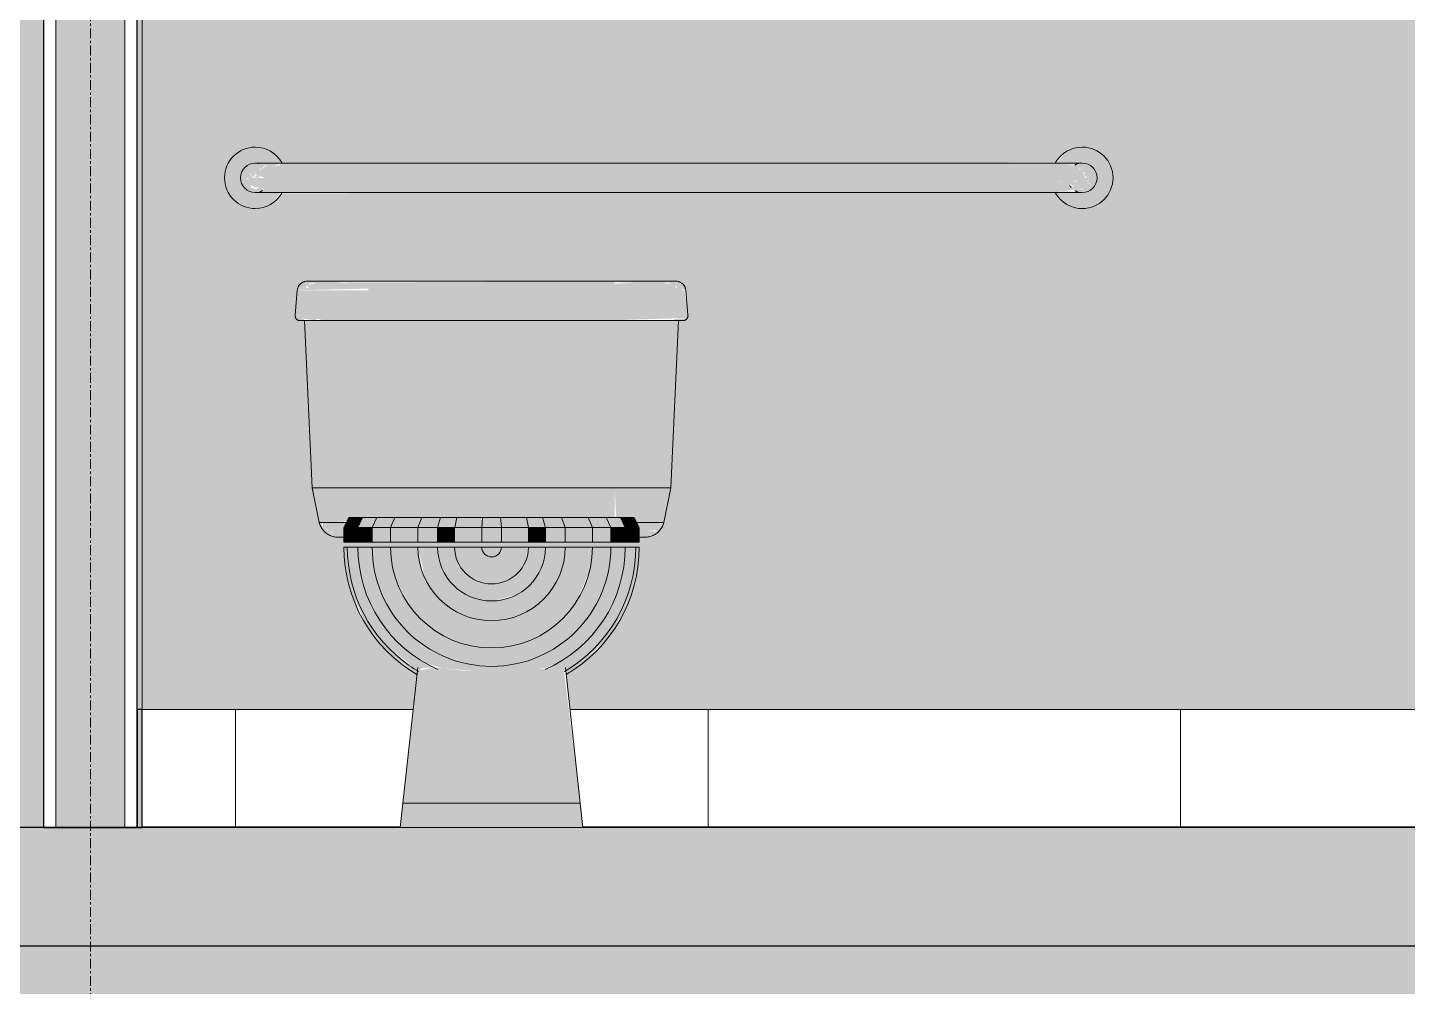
# Model space of a CAD drawing. Header units: inches. Extents: x -23445 to -32, y -314 to 853.
# Drawn here: x -16792.5 to -16722.4, y -8.1 to 40.6 of the extents above; entities that cross this region are included whole.
import ezdxf

# ---------------------------------------------------------------- set-up
doc = ezdxf.new("R2010")
doc.units = ezdxf.units.IN
doc.header["$MEASUREMENT"] = 0
doc.linetypes.add('Grid Line 1_2_', pattern=[0.875, 0.5, -0.125, 0.125, -0.125])
for name, color, linetype, lineweight in [('A-FLOR', 192, 'Continuous', 9), ('A-FLOR-LEVL', 51, 'Continuous', 9), ('A-FLOR-PATT', 8, 'Continuous', 25), ('A-WALL', 113, 'Continuous', 9), ('A-WALL-PATT', 111, 'Continuous', 25), ('C-TOPO', 7, 'Continuous', 9), ('I-WALL', 2, 'Continuous', 9), ('P-SANR-FIXT', 6, 'Continuous', 9), ('Q-SPCQ', 91, 'Continuous', 9), ('S-COLS', 52, 'Continuous', 9), ('S-GRID', 1, 'Continuous', 9)]:
    doc.layers.add(name, color=color, linetype=linetype, lineweight=lineweight)
pattern_1 = [(0, (-33544.221, 67.247), (61.44, 15.36), [2.534, -43.546, 2.534, -43.546, -245.76]), (0, (-33544.221, 67.247), (61.44, 15.36), [-92.16, 2.534, -89.626, 2.534, -43.546, -107.52]), (0, (-33544.221, 67.247), (61.44, 15.36), [-230.4, 2.534, -28.186, 2.534, -74.266]), (120, (-33521.181, 74.927), (-44.02215, 45.528601), [2.534, -43.546, 2.534, -43.546, -245.76]), (120, (-33521.181, 74.927), (-44.02215, 45.528601), [-92.16, 2.534, -89.626, 2.534, -43.546, -107.52]), (120, (-33521.181, 74.927), (-44.02215, 45.528601), [-230.4, 2.534, -28.186, 2.534, -74.266]), (240, (-33513.501, 105.647), (-17.41785, -60.888601), [2.534, -43.546, 2.534, -43.546, -245.76]), (240, (-33513.501, 105.647), (-17.41785, -60.888601), [-92.16, 2.534, -89.626, 2.534, -43.546, -107.52]), (240, (-33513.501, 105.647), (-17.41785, -60.888601), [-230.4, 2.534, -28.186, 2.534, -74.266])]

# ---------------------------------------------------------------- blocks, each defined once
blk = doc.blocks.new('Toilet-Domestic-3D - Toilet-Domestic-3D-V61-Building Section - East_West looking South _ Fitness Center')
at = {"layer": 'P-SANR-FIXT'}
for points in [[(-24233.203, 27.294), (-24229.765, 27.374), (-24229.765, 27.69), (-24232.265, 27.678), (-24232.832, 27.576), (-24232.832, 27.504), (-24232.832, 27.455), (-24232.78, 27.419), (-24233.069, 27.394)], [(-24229.765, 27.294), (-24217.265, 27.294), (-24217.265, 27.75), (-24229.765, 27.69), (-24229.765, 27.409)], [(-24214.341, 27.294), (-24213.827, 27.294), (-24213.961, 27.394), (-24214.231, 27.443), (-24213.869, 27.567), (-24215.4, 27.715), (-24217.265, 27.62), (-24217.265, 27.294), (-24214.537, 27.294)], [(-24232.78, 26.022), (-24229.765, 26.022), (-24229.765, 27.294), (-24233.38, 27.294), (-24233.491, 26.022), (-24233.076, 26.022)], [(-24229.765, 26.022), (-24217.265, 26.022), (-24217.265, 27.294), (-24229.765, 27.294)], [(-24214.537, 26.022), (-24213.539, 26.022), (-24213.721, 27.294), (-24217.265, 27.294), (-24217.265, 26.022), (-24215.075, 26.022)], [(-24229.765, 25.771), (-24229.765, 26.022), (-24233.309, 26.022), (-24233.355, 25.88), (-24232.481, 25.771), (-24232.355, 25.832), (-24231.98, 25.777), (-24230.617, 25.782)], [(-24217.265, 25.75), (-24217.265, 26.022), (-24229.765, 26.022), (-24229.765, 25.75), (-24223.31, 25.75)], [(-24232.629, 17.25), (-24229.765, 17.25), (-24229.765, 25.75), (-24233.015, 25.75), (-24232.656, 17.852)], [(-24217.265, 17.25), (-24217.265, 25.75), (-24229.765, 25.75), (-24229.765, 17.25), (-24223.31, 17.25)], [(-24217.265, 17.25), (-24214.402, 17.25), (-24214.015, 25.75), (-24217.265, 25.75), (-24217.265, 17.852)], [(-24232.078, 15.491), (-24230.861, 15.555), (-24230.744, 15.75), (-24229.765, 15.75), (-24229.765, 17.25), (-24232.629, 17.25), (-24232.269, 15.491), (-24232.084, 15.491)], [(-24219.775, 15.75), (-24217.265, 15.75), (-24217.265, 17.25), (-24229.765, 17.25), (-24229.765, 15.75), (-24219.968, 15.75)], [(-24215.217, 15.491), (-24214.762, 15.491), (-24214.402, 17.25), (-24217.265, 17.25), (-24217.185, 15.75), (-24216.261, 15.739), (-24216.138, 15.491), (-24215.224, 15.491)], [(-24231.057, 14.793), (-24231.015, 14.882), (-24230.977, 15.322), (-24230.893, 15.491), (-24232.078, 15.491), (-24232.075, 15.231), (-24231.885, 15.178), (-24231.824, 15.015), (-24231.612, 15.026), (-24231.54, 14.895)], [(-24230.841, 15.25), (-24230.838, 15.25), (-24230.594, 15.75), (-24230.764, 15.75), (-24231.013, 15.25)], [(-24230.301, 15.25), (-24230.064, 15.75), (-24230.594, 15.75), (-24230.838, 15.25), (-24230.303, 15.25)], [(-24229.573, 15.25), (-24229.344, 15.75), (-24230.064, 15.75), (-24230.301, 15.25), (-24229.575, 15.25)], [(-24228.64, 15.25), (-24228.425, 15.75), (-24229.344, 15.75), (-24229.573, 15.25), (-24228.642, 15.25)], [(-24227.255, 15.25), (-24227.253, 15.25), (-24227.062, 15.75), (-24228.425, 15.75), (-24228.64, 15.25), (-24227.697, 15.25)], [(-24227.253, 15.25), (-24226.253, 15.25), (-24226.101, 15.75), (-24227.062, 15.75)], [(-24225.388, 15.25), (-24225.283, 15.75), (-24226.101, 15.75), (-24226.253, 15.25), (-24225.389, 15.25)], [(-24224.015, 15.25), (-24224.015, 15.25), (-24224.015, 15.75), (-24225.283, 15.75), (-24225.388, 15.25)], [(-24224.015, 15.25), (-24223.016, 15.25), (-24223.059, 15.75), (-24223.971, 15.75)], [(-24223.016, 15.25), (-24221.643, 15.25), (-24221.748, 15.75), (-24223.059, 15.75)], [(-24221.641, 15.25), (-24220.777, 15.25), (-24220.929, 15.75), (-24221.748, 15.75), (-24221.643, 15.25)], [(-24220.775, 15.25), (-24219.777, 15.25), (-24219.968, 15.75), (-24220.929, 15.75), (-24220.777, 15.25)], [(-24219.777, 15.25), (-24218.39, 15.25), (-24218.606, 15.75), (-24219.968, 15.75)], [(-24217.458, 15.25), (-24217.687, 15.75), (-24218.606, 15.75), (-24218.388, 15.25)], [(-24217.455, 15.25), (-24216.73, 15.25), (-24216.966, 15.75), (-24217.687, 15.75), (-24217.458, 15.25)], [(-24216.727, 15.25), (-24216.192, 15.25), (-24216.437, 15.75), (-24216.966, 15.75), (-24216.73, 15.25)], [(-24216.018, 15.25), (-24216.266, 15.75), (-24216.437, 15.75), (-24216.19, 15.25)], [(-24216.015, 14.79), (-24215.643, 14.839), (-24215.448, 14.969), (-24215.495, 15.089), (-24215.134, 15.093), (-24215.009, 15.229), (-24214.952, 15.491), (-24216.138, 15.491), (-24216.015, 15.178), (-24216.015, 14.809)], [(-24231.015, 14.5), (-24230.841, 14.5), (-24230.841, 15.25), (-24231.015, 15.25)], [(-24230.841, 14.5), (-24230.303, 14.5), (-24230.303, 15.25), (-24230.841, 15.25)], [(-24230.303, 14.5), (-24229.575, 14.5), (-24229.575, 15.25), (-24230.303, 15.25)], [(-24229.575, 14.5), (-24228.642, 14.5), (-24228.642, 15.25), (-24229.575, 15.25)], [(-24227.697, 14.5), (-24227.255, 14.5), (-24227.255, 15.25), (-24228.642, 15.25), (-24228.642, 14.5)], [(-24227.255, 14.5), (-24226.255, 14.5), (-24226.255, 15.25), (-24227.255, 15.25)], [(-24226.255, 14.5), (-24225.389, 14.5), (-24225.389, 15.25), (-24226.255, 15.25)], [(-24225.389, 14.5), (-24224.015, 14.5), (-24224.015, 15.25), (-24225.389, 15.25)], [(-24223.015, 14.5), (-24223.015, 15.25), (-24224.015, 15.25), (-24224.015, 14.5), (-24223.31, 14.5)], [(-24221.641, 14.5), (-24221.641, 15.25), (-24223.015, 15.25), (-24223.015, 14.5)], [(-24220.775, 14.5), (-24220.775, 15.25), (-24221.641, 15.25), (-24221.641, 14.5)], [(-24220.775, 14.5), (-24219.775, 14.5), (-24219.775, 15.25), (-24220.775, 15.25)], [(-24219.775, 14.5), (-24218.388, 14.5), (-24218.388, 15.25), (-24219.775, 15.25)], [(-24218.388, 14.5), (-24217.455, 14.5), (-24217.455, 15.25), (-24218.388, 15.25)], [(-24217.455, 14.5), (-24216.727, 14.5), (-24216.727, 15.25), (-24217.455, 15.25)], [(-24216.727, 14.5), (-24216.19, 14.5), (-24216.19, 15.25), (-24216.727, 15.25)], [(-24216.19, 14.5), (-24216.015, 14.5), (-24216.015, 15.25), (-24216.19, 15.25)], [(-24222.992, 7.942), (-24221.631, 8.04), (-24221.025, 8.084), (-24220.695, 8.134), (-24220.121, 8.372), (-24218.716, 9.45), (-24217.637, 10.856), (-24216.959, 12.493), (-24216.727, 14.25), (-24217.455, 14.25), (-24217.701, 12.543), (-24218.417, 10.974), (-24219.547, 9.67), (-24220.998, 8.738), (-24222.653, 8.252), (-24224.378, 8.252), (-24226.033, 8.738), (-24227.484, 9.67), (-24228.613, 10.974), (-24229.33, 12.543), (-24229.575, 14.25), (-24230.303, 14.25), (-24230.072, 12.493), (-24229.394, 10.856), (-24228.315, 9.45), (-24226.811, 8.331), (-24226.006, 8.084), (-24224.039, 7.942), (-24223.31, 7.942)], [(-24224.378, 8.252), (-24222.653, 8.252), (-24220.998, 8.738), (-24219.547, 9.67), (-24218.417, 10.974), (-24217.701, 12.543), (-24217.455, 14.25), (-24218.388, 14.25), (-24218.596, 12.806), (-24219.202, 11.478), (-24220.158, 10.375), (-24221.385, 9.586), (-24222.786, 9.175), (-24224.245, 9.175), (-24225.645, 9.586), (-24226.873, 10.375), (-24227.828, 11.478), (-24228.458, 12.968), (-24228.642, 14.25), (-24229.575, 14.25), (-24229.33, 12.543), (-24228.613, 10.974), (-24227.484, 9.67), (-24226.033, 8.738)], [(-24223.31, 9.175), (-24222.786, 9.175), (-24221.385, 9.586), (-24220.158, 10.375), (-24219.202, 11.478), (-24218.572, 12.968), (-24218.388, 14.25), (-24219.775, 14.25), (-24220.003, 12.968), (-24220.65, 11.846), (-24221.645, 11.011), (-24222.866, 10.567), (-24224.165, 10.567), (-24225.385, 11.011), (-24226.38, 11.846), (-24227.029, 12.971), (-24227.255, 14.25), (-24228.642, 14.25), (-24228.435, 12.806), (-24227.697, 11.326), (-24226.873, 10.375), (-24225.645, 9.586), (-24224.245, 9.175)], [(-24224.165, 10.567), (-24222.866, 10.567), (-24221.645, 11.011), (-24220.65, 11.846), (-24220.001, 12.971), (-24219.775, 14.25), (-24220.775, 14.25), (-24220.984, 13.202), (-24221.578, 12.313), (-24222.467, 11.719), (-24223.515, 11.51), (-24224.564, 11.719), (-24225.453, 12.313), (-24226.046, 13.202), (-24226.255, 14.25), (-24227.255, 14.25), (-24226.906, 12.757), (-24226.38, 11.846), (-24225.385, 11.011)], [(-24223.515, 11.51), (-24222.347, 11.799), (-24221.578, 12.313), (-24220.984, 13.202), (-24220.775, 14.25), (-24221.641, 14.25), (-24221.827, 13.437), (-24222.467, 12.727), (-24223.098, 12.423), (-24223.932, 12.423), (-24224.683, 12.785), (-24225.203, 13.437), (-24225.389, 14.25), (-24226.255, 14.25), (-24226.046, 13.202), (-24225.453, 12.313), (-24224.564, 11.719), (-24223.604, 11.528)], [(-24223.932, 12.423), (-24223.098, 12.423), (-24222.347, 12.785), (-24221.827, 13.437), (-24221.675, 14.25), (-24223.015, 14.25), (-24223.25, 13.86), (-24223.604, 13.787), (-24223.905, 13.985), (-24224.015, 14.25), (-24225.389, 14.25), (-24225.203, 13.437), (-24224.683, 12.785), (-24224.308, 12.604)], [(-24223.515, 13.75), (-24223.162, 13.896), (-24223.015, 14.25), (-24224.015, 14.25), (-24223.869, 13.896)], [(-24223.515, 1.25), (-24219.015, 1.25), (-24219.834, 7.969), (-24219.991, 8.105), (-24224.839, 7.964), (-24226.403, 8.125), (-24227.283, 7.966), (-24228.015, 1.25), (-24224.906, 1.25)], [(-24227.925, 0), (-24218.879, 0), (-24219.015, 1.25), (-24228.015, 1.25), (-24228.152, 0)]]:
    blk.add_hatch(color=50, dxfattribs=at).paths.add_polyline_path(points, flags=0)
h = blk.add_hatch(color=50, dxfattribs=at)
h.paths.add_polyline_path([(-24231.809, 25.75), (-24232.101, 25.795), (-24232.515, 25.771), (-24232.515, 25.75), (-24231.89, 25.75)], flags=0)
h.paths.add_polyline_path([(-24229.765, 25.75), (-24229.765, 25.771), (-24230.262, 25.769)], flags=0)
h.paths.add_polyline_path([(-24232.515, 27.662), (-24230.501, 27.702), (-24232.515, 27.678)], flags=0)
h.paths.add_polyline_path([(-24230.758, 27.706), (-24230.627, 27.738), (-24230.627, 27.707)], flags=0)
h = blk.add_hatch(color=50, dxfattribs=at)
h.paths.add_polyline_path([(-24216.413, 25.782), (-24216.107, 25.757), (-24216.383, 25.783)], flags=0)
h.paths.add_polyline_path([(-24214.82, 27.616), (-24214.537, 27.75), (-24214.982, 27.673), (-24214.833, 27.62)], flags=0)
h = blk.add_hatch(color=50, dxfattribs=at)
h.paths.add_polyline_path([(-24216.191, 25.75), (-24216.706, 25.771), (-24216.413, 25.75)], flags=0)
h.paths.add_polyline_path([(-24217.265, 25.771), (-24213.676, 25.88), (-24213.721, 26.022), (-24217.265, 26.022), (-24217.265, 25.831)], flags=0)
h = blk.add_hatch(color=50, dxfattribs=at)
h.paths.add_polyline_path([(-24219.733, 7.827), (-24219.093, 8.221), (-24217.781, 9.45), (-24216.844, 10.846), (-24216.233, 12.455), (-24216.015, 14.25), (-24216.19, 14.25), (-24216.402, 12.497), (-24217.029, 10.846), (-24218.032, 9.392), (-24219.615, 8.084), (-24219.748, 7.966), (-24219.739, 7.881)], flags=0)
h.paths.add_polyline_path([(-24227.298, 7.827), (-24227.204, 7.973), (-24227.847, 8.372), (-24229.039, 9.45), (-24230.072, 11.03), (-24230.628, 12.497), (-24230.841, 14.25), (-24231.015, 14.25), (-24230.797, 12.455), (-24230.002, 10.541), (-24228.999, 9.161), (-24227.548, 7.958)], flags=0)
h = blk.add_hatch(color=50, dxfattribs=at)
h.paths.add_polyline_path([(-24219.834, 7.969), (-24219.354, 8.221), (-24218.032, 9.392), (-24217.029, 10.846), (-24216.402, 12.497), (-24216.19, 14.25), (-24216.727, 14.25), (-24216.959, 12.493), (-24217.834, 10.599), (-24218.716, 9.45), (-24220.121, 8.372), (-24220.627, 8.125), (-24219.875, 8.004)], flags=0)
h.paths.add_polyline_path([(-24227.196, 7.969), (-24227.039, 8.105), (-24226.335, 8.134), (-24226.909, 8.372), (-24228.484, 9.67), (-24229.394, 10.856), (-24230.072, 12.493), (-24230.303, 14.25), (-24230.841, 14.25), (-24230.628, 12.497), (-24230.002, 10.846), (-24228.999, 9.392), (-24227.416, 8.084), (-24227.204, 7.973)], flags=0)
at = {"layer": 'P-SANR-FIXT', "color": 7}
for p, q in [((-24232.515, 27.75), (-24229.765, 27.75)), ((-24232.515, 27.75), (-24229.765, 27.75)), ((-24217.265, 27.75), (-24229.765, 27.75)), ((-24217.265, 27.75), (-24214.516, 27.75)), ((-24217.265, 27.75), (-24214.516, 27.75)), ((-24233.38, 27.294), (-24233.491, 26.022)), ((-24213.539, 26.022), (-24213.65, 27.294)), ((-24233.015, 25.75), (-24232.629, 17.25)), ((-24233.015, 25.75), (-24231.826, 25.75)), ((-24229.765, 25.75), (-24217.265, 25.75)), ((-24215.205, 25.75), (-24214.015, 25.75)), ((-24214.402, 17.25), (-24214.015, 25.75)), ((-24232.629, 17.25), (-24232.269, 15.491)), ((-24232.629, 17.25), (-24229.765, 17.25)), ((-24229.765, 17.25), (-24217.265, 17.25)), ((-24217.265, 17.25), (-24214.402, 17.25)), ((-24214.762, 15.491), (-24214.402, 17.25)), ((-24232.269, 15.491), (-24232.089, 15.491)), ((-24232.078, 15.491), (-24230.909, 15.491)), ((-24230.764, 15.75), (-24231.015, 15.245)), ((-24230.594, 15.75), (-24230.841, 15.245)), ((-24230.764, 15.75), (-24230.594, 15.75)), ((-24230.594, 15.75), (-24230.064, 15.75)), ((-24230.064, 15.75), (-24230.303, 15.245)), ((-24230.064, 15.75), (-24229.344, 15.75)), ((-24229.344, 15.75), (-24229.575, 15.245)), ((-24229.344, 15.75), (-24228.425, 15.75)), ((-24228.425, 15.75), (-24228.642, 15.245)), ((-24228.425, 15.75), (-24227.062, 15.75)), ((-24227.062, 15.75), (-24227.253, 15.25)), ((-24227.062, 15.75), (-24226.101, 15.75)), ((-24226.101, 15.75), (-24226.253, 15.25)), ((-24226.101, 15.75), (-24225.283, 15.75)), ((-24225.283, 15.75), (-24225.388, 15.25)), ((-24225.283, 15.75), (-24223.971, 15.75)), ((-24223.971, 15.75), (-24224.015, 15.25)), ((-24223.971, 15.75), (-24223.059, 15.75)), ((-24223.059, 15.75), (-24221.748, 15.75)), ((-24223.059, 15.75), (-24223.016, 15.25)), ((-24221.748, 15.75), (-24220.929, 15.75)), ((-24221.748, 15.75), (-24221.643, 15.25)), ((-24220.929, 15.75), (-24219.968, 15.75)), ((-24220.929, 15.75), (-24220.777, 15.25)), ((-24219.968, 15.75), (-24218.606, 15.75)), ((-24219.968, 15.75), (-24219.777, 15.25)), ((-24218.606, 15.75), (-24217.687, 15.75)), ((-24218.606, 15.75), (-24218.388, 15.245)), ((-24217.687, 15.75), (-24216.966, 15.75)), ((-24217.687, 15.75), (-24217.455, 15.245)), ((-24216.966, 15.75), (-24216.437, 15.75)), ((-24216.966, 15.75), (-24216.727, 15.245)), ((-24216.437, 15.75), (-24216.266, 15.75)), ((-24216.437, 15.75), (-24216.19, 15.245)), ((-24216.266, 15.75), (-24216.015, 15.245)), ((-24216.121, 15.491), (-24214.762, 15.491)), ((-24231.015, 15.25), (-24230.841, 15.25)), ((-24231.015, 15.25), (-24231.015, 14.5)), ((-24230.841, 15.245), (-24231.015, 15.245)), ((-24230.303, 15.245), (-24230.841, 15.245)), ((-24230.841, 15.245), (-24230.841, 14.5)), ((-24230.838, 15.25), (-24230.303, 15.25)), ((-24229.575, 15.245), (-24230.303, 15.245)), ((-24230.303, 15.245), (-24230.303, 14.5)), ((-24230.301, 15.25), (-24229.575, 15.25)), ((-24228.642, 15.245), (-24229.575, 15.245)), ((-24229.575, 15.245), (-24229.575, 14.5)), ((-24229.573, 15.25), (-24228.642, 15.25)), ((-24227.255, 15.245), (-24228.642, 15.245)), ((-24228.642, 15.245), (-24228.642, 14.5)), ((-24228.64, 15.25), (-24227.255, 15.25)), ((-24226.255, 15.245), (-24227.255, 15.245)), ((-24227.255, 15.245), (-24227.255, 14.5)), ((-24227.253, 15.25), (-24226.255, 15.25)), ((-24225.389, 15.245), (-24226.255, 15.245)), ((-24226.255, 15.245), (-24226.255, 14.5)), ((-24226.253, 15.25), (-24225.389, 15.25)), ((-24224.015, 15.245), (-24225.389, 15.245)), ((-24225.389, 15.245), (-24225.389, 14.5)), ((-24225.388, 15.25), (-24224.015, 15.25)), ((-24224.015, 15.25), (-24223.016, 15.25)), ((-24223.015, 15.245), (-24224.015, 15.245)), ((-24224.015, 15.245), (-24224.015, 14.5)), ((-24223.015, 15.25), (-24221.643, 15.25)), ((-24221.641, 15.245), (-24223.015, 15.245)), ((-24223.015, 15.245), (-24223.015, 14.5)), ((-24221.641, 15.25), (-24220.777, 15.25)), ((-24220.775, 15.245), (-24221.641, 15.245)), ((-24221.641, 15.245), (-24221.641, 14.5)), ((-24220.775, 15.25), (-24219.777, 15.25)), ((-24219.775, 15.245), (-24220.775, 15.245)), ((-24220.775, 15.245), (-24220.775, 14.5)), ((-24219.775, 15.25), (-24218.39, 15.25)), ((-24218.388, 15.245), (-24219.775, 15.245)), ((-24219.775, 15.245), (-24219.775, 14.5)), ((-24218.388, 15.25), (-24217.458, 15.25)), ((-24217.455, 15.245), (-24218.388, 15.245)), ((-24218.388, 15.245), (-24218.388, 14.5)), ((-24217.455, 15.25), (-24216.73, 15.25)), ((-24216.727, 15.245), (-24217.455, 15.245)), ((-24217.455, 15.245), (-24217.455, 14.5)), ((-24216.727, 15.25), (-24216.192, 15.25)), ((-24216.19, 15.245), (-24216.727, 15.245)), ((-24216.727, 15.245), (-24216.727, 14.5)), ((-24216.19, 15.25), (-24216.015, 15.25)), ((-24216.015, 15.245), (-24216.19, 15.245)), ((-24216.19, 15.245), (-24216.19, 14.5)), ((-24216.015, 15.25), (-24216.015, 14.5)), ((-24230.841, 14.5), (-24231.015, 14.5)), ((-24231.015, 14.25), (-24230.841, 14.25)), ((-24230.303, 14.5), (-24230.841, 14.5)), ((-24230.841, 14.25), (-24230.303, 14.25)), ((-24229.575, 14.5), (-24230.303, 14.5)), ((-24230.303, 14.25), (-24229.575, 14.25)), ((-24228.642, 14.5), (-24229.575, 14.5)), ((-24229.575, 14.25), (-24228.642, 14.25)), ((-24227.255, 14.5), (-24228.642, 14.5)), ((-24228.642, 14.25), (-24227.255, 14.25)), ((-24226.255, 14.5), (-24227.255, 14.5)), ((-24227.255, 14.25), (-24226.255, 14.25)), ((-24225.389, 14.5), (-24226.255, 14.5)), ((-24226.255, 14.25), (-24225.389, 14.25)), ((-24224.015, 14.5), (-24225.389, 14.5)), ((-24225.389, 14.25), (-24224.015, 14.25)), ((-24223.015, 14.5), (-24224.015, 14.5)), ((-24224.015, 14.25), (-24223.515, 14.25)), ((-24223.515, 14.25), (-24223.015, 14.25)), ((-24221.641, 14.5), (-24223.015, 14.5)), ((-24223.015, 14.25), (-24221.641, 14.25)), ((-24220.775, 14.5), (-24221.641, 14.5)), ((-24221.641, 14.25), (-24220.775, 14.25)), ((-24219.775, 14.5), (-24220.775, 14.5)), ((-24220.775, 14.25), (-24219.775, 14.25)), ((-24218.388, 14.5), (-24219.775, 14.5)), ((-24219.775, 14.25), (-24218.388, 14.25)), ((-24217.455, 14.5), (-24218.388, 14.5)), ((-24218.388, 14.25), (-24217.455, 14.25)), ((-24216.727, 14.5), (-24217.455, 14.5)), ((-24217.455, 14.25), (-24216.727, 14.25)), ((-24216.19, 14.5), (-24216.727, 14.5)), ((-24216.727, 14.25), (-24216.19, 14.25)), ((-24216.015, 14.5), (-24216.19, 14.5)), ((-24216.19, 14.25), (-24216.015, 14.25)), ((-24227.265, 8.125), (-24228.015, 1.25)), ((-24219.015, 1.25), (-24219.765, 8.125)), ((-24228.015, 1.25), (-24228.152, 0)), ((-24227.795, 1.25), (-24228.015, 1.25)), ((-24228.015, 1.25), (-24227.795, 1.25)), ((-24227.156, 1.25), (-24227.795, 1.25)), ((-24227.795, 1.25), (-24223.515, 1.25)), ((-24226.16, 1.25), (-24227.156, 1.25)), ((-24224.906, 1.25), (-24226.16, 1.25)), ((-24223.515, 1.25), (-24224.906, 1.25)), ((-24222.125, 1.25), (-24223.515, 1.25)), ((-24223.515, 1.25), (-24222.125, 1.25)), ((-24220.87, 1.25), (-24222.125, 1.25)), ((-24222.125, 1.25), (-24220.87, 1.25)), ((-24219.875, 1.25), (-24220.87, 1.25)), ((-24220.87, 1.25), (-24219.875, 1.25)), ((-24219.235, 1.25), (-24219.875, 1.25)), ((-24219.875, 1.25), (-24219.235, 1.25)), ((-24219.015, 1.25), (-24219.235, 1.25)), ((-24219.235, 1.25), (-24219.015, 1.25)), ((-24218.879, 0), (-24219.015, 1.25)), ((-24228.152, 0), (-24218.879, 0))]:
    blk.add_line(p, q, dxfattribs=at)
at = {"layer": 'P-SANR-FIXT', "color": 7, "flags": 128}
for points in [[(-24229.765, 27.75), (-24229.89, 27.75), (-24230.014, 27.75), (-24230.138, 27.75), (-24230.262, 27.75), (-24230.384, 27.75), (-24230.506, 27.75), (-24230.627, 27.75), (-24230.746, 27.75), (-24230.863, 27.75), (-24230.979, 27.75), (-24231.093, 27.75), (-24231.205, 27.75), (-24231.314, 27.75), (-24231.421, 27.75), (-24231.525, 27.75), (-24231.627, 27.75), (-24231.725, 27.75), (-24231.82, 27.75), (-24231.912, 27.75), (-24232.001, 27.75), (-24232.086, 27.75), (-24232.168, 27.75), (-24232.245, 27.75), (-24232.319, 27.75), (-24232.388, 27.75), (-24232.453, 27.75), (-24232.514, 27.75), (-24232.571, 27.75), (-24232.623, 27.75), (-24232.67, 27.75), (-24232.713, 27.75), (-24232.751, 27.75), (-24232.785, 27.75), (-24232.813, 27.75), (-24232.837, 27.75), (-24232.855, 27.75), (-24232.869, 27.75), (-24232.878, 27.75), (-24232.882, 27.75), (-24232.882, 27.75)], [(-24214.148, 27.75), (-24214.151, 27.75), (-24214.158, 27.75), (-24214.171, 27.75), (-24214.188, 27.75), (-24214.21, 27.75), (-24214.238, 27.75), (-24214.27, 27.75), (-24214.307, 27.75), (-24214.348, 27.75), (-24214.394, 27.75), (-24214.445, 27.75), (-24214.501, 27.75), (-24214.56, 27.75), (-24214.624, 27.75), (-24214.693, 27.75), (-24214.765, 27.75), (-24214.842, 27.75), (-24214.922, 27.75), (-24215.006, 27.75), (-24215.094, 27.75), (-24215.185, 27.75), (-24215.279, 27.75), (-24215.377, 27.75), (-24215.478, 27.75), (-24215.581, 27.75), (-24215.687, 27.75), (-24215.796, 27.75), (-24215.907, 27.75), (-24216.021, 27.75), (-24216.136, 27.75), (-24216.253, 27.75), (-24216.372, 27.75), (-24216.492, 27.75), (-24216.613, 27.75), (-24216.735, 27.75), (-24216.859, 27.75), (-24216.983, 27.75), (-24217.107, 27.75), (-24217.232, 27.75), (-24217.265, 27.75)], [(-24233.242, 25.75), (-24233.24, 25.75), (-24233.231, 25.75), (-24233.217, 25.75), (-24233.198, 25.75), (-24233.173, 25.75), (-24233.143, 25.75), (-24233.107, 25.75), (-24233.066, 25.75), (-24233.02, 25.75), (-24232.968, 25.75), (-24232.911, 25.75), (-24232.849, 25.75), (-24232.783, 25.75), (-24232.711, 25.75), (-24232.635, 25.75), (-24232.554, 25.75), (-24232.469, 25.75), (-24232.379, 25.75), (-24232.286, 25.75), (-24232.188, 25.75), (-24232.086, 25.75), (-24231.981, 25.75), (-24231.872, 25.75), (-24231.759, 25.75), (-24231.644, 25.75), (-24231.525, 25.75), (-24231.404, 25.75), (-24231.28, 25.75), (-24231.154, 25.75), (-24231.025, 25.75), (-24230.895, 25.75), (-24230.762, 25.75), (-24230.628, 25.75), (-24230.493, 25.75), (-24230.356, 25.75), (-24230.219, 25.75), (-24230.081, 25.75), (-24229.942, 25.75), (-24229.803, 25.75), (-24229.765, 25.75)], [(-24217.265, 25.75), (-24217.126, 25.75), (-24216.987, 25.75), (-24216.849, 25.75), (-24216.711, 25.75), (-24216.574, 25.75), (-24216.439, 25.75), (-24216.304, 25.75), (-24216.171, 25.75), (-24216.04, 25.75), (-24215.911, 25.75), (-24215.784, 25.75), (-24215.66, 25.75), (-24215.537, 25.75), (-24215.418, 25.75), (-24215.302, 25.75), (-24215.189, 25.75), (-24215.079, 25.75), (-24214.972, 25.75), (-24214.87, 25.75), (-24214.771, 25.75), (-24214.676, 25.75), (-24214.585, 25.75), (-24214.499, 25.75), (-24214.417, 25.75), (-24214.339, 25.75), (-24214.266, 25.75), (-24214.199, 25.75), (-24214.135, 25.75), (-24214.077, 25.75), (-24214.024, 25.75), (-24213.977, 25.75), (-24213.934, 25.75), (-24213.897, 25.75), (-24213.865, 25.75), (-24213.839, 25.75), (-24213.818, 25.75), (-24213.802, 25.75), (-24213.793, 25.75), (-24213.788, 25.75), (-24213.788, 25.75)], [(-24231.303, 14.75), (-24231.302, 14.75), (-24231.298, 14.75), (-24231.292, 14.75), (-24231.283, 14.75), (-24231.272, 14.75), (-24231.259, 14.75), (-24231.243, 14.75), (-24231.225, 14.75), (-24231.204, 14.75), (-24231.182, 14.75), (-24231.156, 14.75), (-24231.129, 14.75), (-24231.1, 14.75), (-24231.068, 14.75), (-24231.034, 14.75)], [(-24216.006, 14.75), (-24215.971, 14.75), (-24215.939, 14.75), (-24215.909, 14.75), (-24215.881, 14.75), (-24215.855, 14.75), (-24215.832, 14.75), (-24215.811, 14.75), (-24215.792, 14.75), (-24215.776, 14.75), (-24215.762, 14.75), (-24215.75, 14.75), (-24215.741, 14.75), (-24215.734, 14.75), (-24215.73, 14.75), (-24215.728, 14.75)]]:
    blk.add_lwpolyline(points, dxfattribs=at)
at = {"layer": 'P-SANR-FIXT', "color": 7}
for radius, start, end in [(7.5, 180, 239.5977), (7.326, 180, 235.17123), (6.788, 180, 246.36273), (6.06, 180, 0), (5.127, 180, 0), (3.74, 180, 0), (2.74, 180, 0), (1.874, 180, 0), (0.5, 180, 0), (6.788, 293.63727, 0), (7.326, 300.3592, 0), (7.5, 300.4023, 0), (7.326, 235.38462, 239.6408)]:
    blk.add_arc((-24223.515, 14.25), radius, start, end, dxfattribs=at)
for points, knots in [([(-24232.882, 27.75), (-24232.926, 27.75), (-24232.989, 27.742), (-24233.066, 27.717), (-24233.12, 27.691), (-24233.171, 27.659), (-24233.22, 27.62), (-24233.264, 27.575), (-24233.295, 27.534), (-24233.316, 27.499), (-24233.334, 27.462), (-24233.361, 27.396), (-24233.375, 27.335), (-24233.38, 27.294)], [-1, -1, -1, -1, -0.833333, -0.75, -0.666667, -0.583333, -0.5, -0.416667, -0.333333, -0.291667, -0.25, -0.166667, 0, 0, 0, 0]), ([(-24213.65, 27.294), (-24213.654, 27.335), (-24213.667, 27.396), (-24213.695, 27.462), (-24213.714, 27.499), (-24213.736, 27.534), (-24213.767, 27.575), (-24213.81, 27.62), (-24213.858, 27.659), (-24213.91, 27.691), (-24213.967, 27.717), (-24214.045, 27.742), (-24214.107, 27.75), (-24214.148, 27.75)], [0, 0, 0, 0, 0.166667, 0.25, 0.291667, 0.333333, 0.416667, 0.5, 0.583333, 0.666667, 0.75, 0.833333, 1, 1, 1, 1]), ([(-24233.491, 26.022), (-24233.493, 26.005), (-24233.492, 25.97), (-24233.483, 25.928), (-24233.47, 25.895), (-24233.458, 25.872), (-24233.446, 25.854), (-24233.435, 25.841), (-24233.427, 25.831), (-24233.418, 25.822), (-24233.405, 25.81), (-24233.388, 25.796), (-24233.366, 25.782), (-24233.343, 25.771), (-24233.32, 25.762), (-24233.287, 25.753), (-24233.261, 25.75), (-24233.242, 25.75)], [-1, -1, -1, -1, -0.875, -0.75, -0.6875, -0.625, -0.5625, -0.53125, -0.5, -0.46875, -0.4375, -0.375, -0.3125, -0.25, -0.1875, -0.125, 0, 0, 0, 0]), ([(-24213.788, 25.75), (-24213.771, 25.75), (-24213.745, 25.753), (-24213.711, 25.762), (-24213.687, 25.771), (-24213.664, 25.782), (-24213.642, 25.796), (-24213.625, 25.81), (-24213.613, 25.822), (-24213.604, 25.831), (-24213.595, 25.841), (-24213.584, 25.854), (-24213.573, 25.872), (-24213.56, 25.895), (-24213.548, 25.928), (-24213.538, 25.97), (-24213.537, 26.005), (-24213.539, 26.022)], [0, 0, 0, 0, 0.125, 0.1875, 0.25, 0.3125, 0.375, 0.4375, 0.46875, 0.5, 0.53125, 0.5625, 0.625, 0.6875, 0.75, 0.875, 1, 1, 1, 1]), ([(-24232.269, 15.491), (-24232.247, 15.421), (-24232.207, 15.319), (-24232.134, 15.193), (-24232.071, 15.106), (-24231.997, 15.026), (-24231.912, 14.955), (-24231.821, 14.893), (-24231.726, 14.842), (-24231.628, 14.801), (-24231.49, 14.762), (-24231.38, 14.75), (-24231.303, 14.75)], [-1, -1, -1, -1, -0.833333, -0.75, -0.666667, -0.583333, -0.5, -0.416667, -0.333333, -0.25, -0.166667, 0, 0, 0, 0]), ([(-24215.728, 14.75), (-24215.655, 14.75), (-24215.546, 14.762), (-24215.405, 14.801), (-24215.304, 14.842), (-24215.208, 14.893), (-24215.118, 14.955), (-24215.035, 15.026), (-24214.96, 15.106), (-24214.894, 15.193), (-24214.82, 15.319), (-24214.78, 15.421), (-24214.762, 15.491)], [0, 0, 0, 0, 0.166667, 0.25, 0.333333, 0.416667, 0.5, 0.583333, 0.666667, 0.75, 0.833333, 1, 1, 1, 1])]:
    blk.add_open_spline(points, degree=3, knots=knots, dxfattribs=at)
blk = doc.blocks.new('817_Grab_Bars - 8170-001420-25752-Building Section - East_West looking South _ Fitness Center')
at = {"layer": 'Q-SPCQ'}
for points in [[(-24235.515, 31.438), (-24235.515, 32.25), (-24235.89, 32.35), (-24236.165, 32.625), (-24236.265, 33), (-24236.165, 33.375), (-24235.89, 33.65), (-24235.515, 33.75), (-24235.515, 34.563), (-24236.296, 34.353), (-24236.868, 33.781), (-24237.078, 33), (-24236.868, 32.219), (-24236.296, 31.647)], [(-24193.515, 31.438), (-24192.734, 31.647), (-24192.162, 32.219), (-24191.953, 33), (-24192.162, 33.781), (-24192.734, 34.353), (-24193.515, 34.563), (-24193.515, 33.75), (-24193.14, 33.65), (-24192.866, 33.375), (-24192.765, 33), (-24192.866, 32.625), (-24193.14, 32.35), (-24193.515, 32.25)], [(-24214.537, 33), (-24194.765, 33), (-24194.765, 33.75), (-24234.265, 33.724), (-24234.265, 33), (-24223.31, 33)], [(-24234.606, 32.329), (-24234.265, 32.35), (-24234.265, 33), (-24235.896, 33), (-24235.803, 32.827), (-24235.974, 32.739), (-24235.438, 32.48), (-24235.437, 32.521), (-24235.154, 32.48), (-24234.978, 32.356)], [(-24232.084, 32.25), (-24194.765, 32.276), (-24194.765, 33), (-24234.265, 33), (-24234.265, 32.25)]]:
    blk.add_hatch(color=9, dxfattribs=at).paths.add_polyline_path(points, flags=0)
h = blk.add_hatch(color=9, dxfattribs=at)
h.paths.add_polyline_path([(-24235.515, 31.438), (-24234.734, 31.647), (-24234.216, 32.25), (-24234.265, 32.329), (-24234.301, 32.348), (-24234.978, 32.356), (-24235.059, 32.413), (-24235.321, 32.276), (-24235.515, 32.25)], flags=0)
h.paths.add_polyline_path([(-24234.625, 33.56), (-24234.265, 33.724), (-24234.196, 33.75), (-24234.162, 33.781), (-24234.734, 34.353), (-24235.515, 34.563), (-24235.515, 33.75), (-24235.082, 33.605), (-24235.004, 33.629), (-24234.694, 33.619)], flags=0)
h = blk.add_hatch(color=9, dxfattribs=at)
h.paths.add_polyline_path([(-24193.515, 31.438), (-24193.515, 32.25), (-24194.429, 32.322), (-24194.868, 32.219), (-24194.296, 31.647)], flags=0)
h.paths.add_polyline_path([(-24194.765, 32.625), (-24194.539, 32.793), (-24194.765, 32.78)], flags=0)
h.paths.add_polyline_path([(-24194.406, 33.56), (-24194.288, 33.661), (-24193.862, 33.661), (-24193.515, 33.75), (-24193.515, 34.563), (-24194.296, 34.353), (-24194.814, 33.75), (-24194.765, 33.685), (-24194.714, 33.637), (-24194.546, 33.595)], flags=0)
h = blk.add_hatch(color=9, dxfattribs=at)
h.paths.add_polyline_path([(-24235.432, 33.14), (-24235.572, 33), (-24235.365, 33.018)], flags=0)
h.paths.add_polyline_path([(-24234.648, 33), (-24234.265, 33), (-24234.265, 33.65), (-24234.625, 33.56), (-24234.748, 33.661), (-24235.071, 33.56), (-24235.082, 33.509), (-24235.288, 33.39), (-24235.316, 33.498), (-24235.815, 33.398), (-24235.76, 33.253), (-24235.515, 33.263), (-24235.432, 33.14), (-24235.031, 33), (-24234.683, 33)], flags=0)
h.paths.add_polyline_path([(-24235.76, 33), (-24235.679, 33), (-24235.803, 33.251), (-24236.107, 33.233), (-24236.113, 33), (-24235.896, 33)], flags=0)
h.paths.add_polyline_path([(-24235.345, 33.587), (-24235.082, 33.705), (-24235.345, 33.661)], flags=0)
h = blk.add_hatch(color=9, dxfattribs=at)
h.paths.add_polyline_path([(-24194.314, 33), (-24193.351, 33), (-24193.504, 33.253), (-24193.265, 33.263), (-24193.176, 33.39), (-24193.691, 33.398), (-24193.624, 33.506), (-24193.764, 33.61), (-24194.288, 33.661), (-24194.406, 33.56), (-24194.765, 33.65), (-24194.765, 33), (-24194.383, 33)], flags=0)
h.paths.add_polyline_path([(-24193.026, 33), (-24192.924, 33.233), (-24193.071, 33.245)], flags=0)
h = blk.add_hatch(color=9, dxfattribs=at)
h.paths.add_polyline_path([(-24194.765, 32.276), (-24193.176, 32.504), (-24192.989, 32.632), (-24193.145, 32.68), (-24193.278, 32.825), (-24193.134, 33), (-24194.765, 33), (-24194.765, 32.806), (-24194.539, 32.793), (-24194.765, 32.625), (-24194.765, 32.35)], flags=0)
h.paths.add_polyline_path([(-24194.042, 32.48), (-24194.192, 32.549), (-24194.115, 32.681), (-24193.94, 32.602), (-24194.022, 32.504)], flags=0)
h.paths.add_polyline_path([(-24193.82, 32.739), (-24193.998, 32.836), (-24193.774, 32.876)], flags=0)
h.paths.add_polyline_path([(-24192.986, 32.816), (-24192.917, 33), (-24193.134, 33), (-24192.993, 32.825)], flags=0)
at = {"layer": 'Q-SPCQ', "color": 7}
for p, q in [((-24194.765, 33.75), (-24234.265, 33.75)), ((-24234.265, 32.25), (-24194.765, 32.25))]:
    blk.add_line(p, q, dxfattribs=at)
at = {"layer": 'Q-SPCQ', "color": 7, "flags": 128}
for points in [[(-24234.265, 33.75), (-24234.315, 33.75), (-24234.365, 33.75), (-24234.415, 33.75), (-24234.464, 33.75), (-24234.514, 33.75), (-24234.562, 33.75), (-24234.611, 33.75), (-24234.658, 33.75), (-24234.706, 33.75), (-24234.752, 33.75), (-24234.798, 33.75), (-24234.842, 33.75), (-24234.886, 33.75), (-24234.929, 33.75), (-24234.971, 33.75), (-24235.012, 33.75), (-24235.051, 33.75), (-24235.089, 33.75), (-24235.126, 33.75), (-24235.162, 33.75), (-24235.196, 33.75), (-24235.229, 33.75), (-24235.26, 33.75), (-24235.289, 33.75), (-24235.317, 33.75), (-24235.343, 33.75), (-24235.368, 33.75), (-24235.39, 33.75), (-24235.411, 33.75), (-24235.43, 33.75), (-24235.447, 33.75), (-24235.463, 33.75), (-24235.476, 33.75), (-24235.488, 33.75), (-24235.497, 33.75), (-24235.505, 33.75), (-24235.51, 33.75), (-24235.514, 33.75), (-24235.515, 33.75)], [(-24193.515, 33.75), (-24193.516, 33.75), (-24193.519, 33.75), (-24193.524, 33.75), (-24193.531, 33.75), (-24193.54, 33.75), (-24193.551, 33.75), (-24193.564, 33.75), (-24193.579, 33.75), (-24193.595, 33.75), (-24193.614, 33.75), (-24193.634, 33.75), (-24193.656, 33.75), (-24193.68, 33.75), (-24193.706, 33.75), (-24193.734, 33.75), (-24193.763, 33.75), (-24193.793, 33.75), (-24193.825, 33.75), (-24193.859, 33.75), (-24193.894, 33.75), (-24193.931, 33.75), (-24193.969, 33.75), (-24194.008, 33.75), (-24194.048, 33.75), (-24194.09, 33.75), (-24194.132, 33.75), (-24194.176, 33.75), (-24194.221, 33.75), (-24194.266, 33.75), (-24194.312, 33.75), (-24194.359, 33.75), (-24194.407, 33.75), (-24194.455, 33.75), (-24194.504, 33.75), (-24194.553, 33.75), (-24194.602, 33.75), (-24194.652, 33.75), (-24194.702, 33.75), (-24194.752, 33.75), (-24194.765, 33.75)], [(-24235.515, 32.25), (-24235.514, 32.25), (-24235.511, 32.25), (-24235.506, 32.25), (-24235.499, 32.25), (-24235.49, 32.25), (-24235.479, 32.25), (-24235.467, 32.25), (-24235.452, 32.25), (-24235.435, 32.25), (-24235.417, 32.25), (-24235.396, 32.25), (-24235.374, 32.25), (-24235.35, 32.25), (-24235.324, 32.25), (-24235.297, 32.25), (-24235.268, 32.25), (-24235.237, 32.25), (-24235.205, 32.25), (-24235.171, 32.25), (-24235.136, 32.25), (-24235.1, 32.25), (-24235.062, 32.25), (-24235.023, 32.25), (-24234.982, 32.25), (-24234.941, 32.25), (-24234.898, 32.25), (-24234.854, 32.25), (-24234.81, 32.25), (-24234.764, 32.25), (-24234.718, 32.25), (-24234.671, 32.25), (-24234.624, 32.25), (-24234.575, 32.25), (-24234.527, 32.25), (-24234.478, 32.25), (-24234.428, 32.25), (-24234.379, 32.25), (-24234.329, 32.25), (-24234.279, 32.25), (-24234.265, 32.25)], [(-24194.765, 32.25), (-24194.715, 32.25), (-24194.665, 32.25), (-24194.616, 32.25), (-24194.566, 32.25), (-24194.517, 32.25), (-24194.468, 32.25), (-24194.42, 32.25), (-24194.372, 32.25), (-24194.325, 32.25), (-24194.278, 32.25), (-24194.233, 32.25), (-24194.188, 32.25), (-24194.144, 32.25), (-24194.101, 32.25), (-24194.059, 32.25), (-24194.019, 32.25), (-24193.979, 32.25), (-24193.941, 32.25), (-24193.904, 32.25), (-24193.869, 32.25), (-24193.834, 32.25), (-24193.802, 32.25), (-24193.771, 32.25), (-24193.741, 32.25), (-24193.713, 32.25), (-24193.687, 32.25), (-24193.663, 32.25), (-24193.64, 32.25), (-24193.619, 32.25), (-24193.6, 32.25), (-24193.583, 32.25), (-24193.568, 32.25), (-24193.554, 32.25), (-24193.543, 32.25), (-24193.533, 32.25), (-24193.526, 32.25), (-24193.52, 32.25), (-24193.517, 32.25), (-24193.515, 32.25)]]:
    blk.add_lwpolyline(points, dxfattribs=at)
at = {"layer": 'Q-SPCQ', "color": 7}
for centre, radius, start, end in [((-24235.515, 33), 1.562, 90, 270), ((-24235.515, 33), 1.563, 30, 90), ((-24193.515, 33), 1.562, 90, 150), ((-24193.515, 33), 1.562, 270, 90), ((-24235.515, 33), 0.75, 90, 180), ((-24235.515, 33), 0.75, 75, 90), ((-24193.515, 33), 0.75, 90, 120), ((-24193.515, 33), 0.75, 0, 90), ((-24235.515, 33), 0.75, 180, 270), ((-24193.515, 33), 0.75, 270, 0), ((-24235.515, 33), 0.75, 270, 300), ((-24193.515, 33), 0.75, 211.22826, 221.68501), ((-24193.515, 33), 0.75, 240, 270), ((-24235.515, 33), 1.562, 270, 330), ((-24193.515, 33), 1.563, 210, 270)]:
    blk.add_arc(centre, radius, start, end, dxfattribs=at)
blk = doc.blocks.new('Locker Rooms and Restrooms_rvt-2-Building Section - East_West looking South _ Fitness Center')
at = {"layer": 'A-WALL-PATT', "lineweight": 9}
h = blk.add_hatch(dxfattribs=at)
h.set_pattern_fill('FP_30', color=27, style=0, pattern_type=2)
h.set_pattern_definition([(0, (-31589.938, 12), (-48, 24), [48, 0, 0, 0]), (90, (-31565.94, 0), (-48, 3e-15), [12, -12]), (90, (-31577.94, 12), (-48, 3e-15), [12, -12]), (90, (-31553.94, 12), (-48, 3e-15), [12, -12]), (0, (-31589.938, 24), (-48, 24), [48, 0, 0, 0]), (90, (-31541.94, 0), (-48, 3e-15), [12, -12])])
h.paths.add_polyline_path([(-24153.125, 0), (-24137.703, 0), (-24137.703, 6), (-24219.533, 6), (-24218.879, 0), (-24188.218, 0)], flags=0)
h.paths.add_polyline_path([(-24241.265, 0), (-24228.152, 0), (-24227.497, 6), (-24241.265, 6)], flags=0)
at = {"layer": 'I-WALL'}
h = blk.add_hatch(color=50, dxfattribs=at)
h.paths.add_polyline_path([(-24241.265, 6), (-24227.497, 6), (-24227.298, 7.827), (-24227.938, 8.221), (-24229.33, 9.567), (-24230.187, 10.846), (-24230.841, 12.814), (-24231.015, 14.25), (-24216.015, 14.25), (-24216.233, 12.455), (-24217.029, 10.541), (-24218.032, 9.161), (-24219.354, 8.026), (-24219.733, 7.827), (-24219.533, 6), (-24137.703, 6), (-24137.703, 32.019), (-24138.272, 32.092), (-24138.272, 32.519), (-24137.703, 32.519), (-24137.703, 33.062), (-24138.703, 33.086), (-24138.703, 34.437), (-24137.703, 34.437), (-24137.703, 152.37), (-24240.89, 152.37), (-24240.89, 151.348), (-24241.265, 151.348), (-24241.265, 139.458), (-24240.89, 139.458), (-24240.89, 137.696), (-24241.265, 137.696), (-24241.265, 17.852)], flags=0)
h.paths.add_polyline_path([(-24230.27, 14.5), (-24231.015, 14.5), (-24231.057, 14.793), (-24231.57, 14.949), (-24231.699, 15.022), (-24231.828, 15.026), (-24231.924, 15.189), (-24232.075, 15.231), (-24232.135, 15.491), (-24232.269, 15.491), (-24232.629, 17.25), (-24232.975, 25.75), (-24233.076, 25.821), (-24233.343, 25.918), (-24233.355, 26.022), (-24233.491, 26.022), (-24233.309, 27.294), (-24233.089, 27.379), (-24232.922, 27.406), (-24232.925, 27.488), (-24232.739, 27.513), (-24232.832, 27.576), (-24232.77, 27.646), (-24229.765, 27.75), (-24214.507, 27.673), (-24214.106, 27.488), (-24214.088, 27.405), (-24213.921, 27.364), (-24213.721, 27.294), (-24213.65, 27.294), (-24213.539, 26.022), (-24213.721, 26.022), (-24213.721, 25.87), (-24214.341, 25.815), (-24214.015, 25.75), (-24214.511, 16.718), (-24214.762, 15.491), (-24214.966, 15.429), (-24215.009, 15.229), (-24215.206, 15.015), (-24215.331, 15.091), (-24215.495, 15.034), (-24215.495, 14.938), (-24215.819, 14.814), (-24216.015, 14.772), (-24216.015, 14.5), (-24230.257, 14.5)], flags=0)
h.paths.add_polyline_path([(-24160.727, 15.707), (-24161.397, 15.711), (-24162.046, 15.876), (-24162.636, 16.193), (-24163.132, 16.642), (-24163.506, 17.198), (-24163.738, 17.852), (-24165.171, 27.186), (-24165.488, 27.274), (-24166.919, 27.2), (-24167.045, 27.014), (-24167.215, 25.884), (-24168.008, 25.91), (-24168.412, 26.105), (-24169.51, 27.274), (-24170.185, 28.396), (-24170.761, 29.963), (-24170.872, 29.989), (-24171.807, 29.989), (-24171.971, 30.179), (-24172.107, 30.604), (-24172.264, 30.765), (-24172.398, 33.305), (-24171.84, 33.766), (-24171.496, 33.766), (-24171.339, 33.871), (-24166.51, 34), (-24170.034, 34.006), (-24170.034, 70), (-24152.034, 70), (-24152.034, 34), (-24155.583, 33.935), (-24150.753, 33.871), (-24150.597, 33.766), (-24150.253, 33.766), (-24149.695, 33.305), (-24149.829, 30.765), (-24150.073, 30.43), (-24150.182, 30.109), (-24150.286, 29.989), (-24151.38, 29.932), (-24151.466, 29.786), (-24151.908, 28.396), (-24152.79, 27.014), (-24153.872, 25.985), (-24154.309, 25.884), (-24154.905, 25.91), (-24154.986, 26.105), (-24155.114, 27.152), (-24155.347, 27.258), (-24155.583, 27.274), (-24156.806, 27.217), (-24157.019, 27.076), (-24158.366, 17.796), (-24158.602, 17.17), (-24158.982, 16.618), (-24159.483, 16.175), (-24160.077, 15.865)], flags=0)
h.paths.add_polyline_path([(-24235.515, 31.438), (-24236.296, 31.647), (-24236.905, 32.355), (-24237.074, 33.014), (-24236.868, 33.781), (-24236.296, 34.353), (-24235.515, 34.563), (-24234.734, 34.353), (-24234.154, 33.75), (-24194.868, 33.781), (-24194.296, 34.353), (-24193.515, 34.563), (-24192.734, 34.353), (-24192.125, 33.645), (-24191.953, 33), (-24192.162, 32.219), (-24192.734, 31.647), (-24193.515, 31.438), (-24194.296, 31.647), (-24194.877, 32.25), (-24234.162, 32.219), (-24234.734, 31.647), (-24235.321, 31.49)], flags=0)
h.paths.add_polyline_path([(-24193.026, 33), (-24193.071, 33.245), (-24192.944, 33.186)], flags=0)
h.paths.add_polyline_path([(-24193.134, 33), (-24192.924, 32.983), (-24192.993, 32.825), (-24193.076, 32.928)], flags=0)
h.paths.add_polyline_path([(-24193.515, 32.25), (-24193.14, 32.35), (-24192.866, 32.625), (-24192.765, 33), (-24192.866, 33.375), (-24193.14, 33.65), (-24193.515, 33.75), (-24193.876, 33.626), (-24193.624, 33.506), (-24193.618, 33.4), (-24193.191, 33.369), (-24193.351, 33.259), (-24193.465, 33.188), (-24193.278, 33), (-24193.145, 32.987), (-24193.254, 32.798), (-24193.012, 32.617), (-24193.3, 32.504), (-24193.435, 32.47), (-24193.527, 32.405), (-24193.735, 32.47), (-24193.884, 32.348), (-24193.709, 32.276)], flags=0)
h.paths.add_polyline_path([(-24235.432, 33.14), (-24235.355, 33), (-24235.249, 33.033), (-24235.355, 33.095)], flags=0)
h.paths.add_polyline_path([(-24235.76, 33.253), (-24235.667, 33.007), (-24235.468, 33.194), (-24235.596, 33.26), (-24235.679, 33.256)], flags=0)
h.paths.add_polyline_path([(-24235.515, 32.25), (-24235.133, 32.356), (-24235.107, 32.447), (-24235.32, 32.504), (-24235.438, 32.47), (-24235.438, 32.405), (-24235.725, 32.504), (-24235.823, 32.816), (-24235.809, 32.838), (-24235.974, 33), (-24236.113, 33.009), (-24236.046, 33.238), (-24235.76, 33.253), (-24235.76, 33.4), (-24235.14, 33.476), (-24235.082, 33.605), (-24235.168, 33.65), (-24235.345, 33.653), (-24235.337, 33.726), (-24235.709, 33.724), (-24236.046, 33.53), (-24236.24, 33.194), (-24236.24, 32.806), (-24236.046, 32.47), (-24235.709, 32.276)], flags=0)
h.paths.add_polyline_path([(-24194.042, 32.48), (-24194, 32.629), (-24194.147, 32.602), (-24194.042, 32.48)], flags=0)
h.paths.add_polyline_path([(-24193.82, 32.739), (-24193.82, 32.868), (-24193.935, 32.802)], flags=0)
blk.add_hatch(color=135, dxfattribs=at).paths.add_polyline_path([(-24241.265, 0), (-24241.265, 6), (-24241.515, 6), (-24241.515, 0)], flags=0)
at = {"layer": 'I-WALL', "color": 7}
for p, q in [((-24241.265, 137.696), (-24241.265, 6)), ((-24227.497, 6), (-24241.265, 6)), ((-24137.703, 6), (-24219.533, 6))]:
    blk.add_line(p, q, dxfattribs=at)
at = {"layer": 'I-WALL', "color": 250, "lineweight": 25}
for p, q in [((-24241.515, 6), (-24241.515, 0)), ((-24241.265, 6), (-24241.515, 6)), ((-24241.265, 0), (-24241.265, 6)), ((-24241.515, 0), (-24241.265, 0))]:
    blk.add_line(p, q, dxfattribs=at)
at = {"lineweight": 9}
for name in ['817_Grab_Bars - 8170-001420-25752-Building Section - East_West looking South _ Fitness Center', 'Toilet-Domestic-3D - Toilet-Domestic-3D-V61-Building Section - East_West looking South _ Fitness Center']:
    blk.add_blockref(name, (0, 0), dxfattribs=at)
blk = doc.blocks.new('Struct_Xcel_Sports Complex_rvt-2-Building Section - East_West looking South _ Fitness Center')
at = {"layer": 'A-FLOR-PATT', "lineweight": 9}
h = blk.add_hatch(dxfattribs=at)
h.set_pattern_fill('FP_31', style=0, pattern_type=2)
h.set_pattern_definition([(50, (-33544.22, 67.247), (55.0854, -4.81984), [5.76, -63.36]), (355, (-33544.22, 67.247), (-10.6557, 57.76853), [4.608, -50.688]), (100.451, (-33539.63, 66.846), (44.42947, 52.94866), [4.895, -53.848]), (46.184, (-33544.22, 82.61), (81.96444, -12.71212), [8.64, -95.04]), (96.636, (-33537.39, 81.55), (71.7815, 74.8124), [7.343, -80.772]), (351.184, (-33544.22, 82.61), (71.78195, 74.81243), [6.912, -76.032]), (21, (-33536.54, 78.767), (45.84207, -30.92146), [5.76, -63.36]), (326, (-33536.54, 78.767), (18.68706, 55.69148), [4.608, -50.688]), (71.451, (-33532.72, 76.19), (64.5289, 24.7701), [4.895, -53.848]), (37.5, (-33544.221, 67.247), (0.933895, 25.566816), [2.534, -47.539, 2.534, -48.922, -50.88]), (37.5, (-33544.221, 67.247), (0.933895, 25.566816), [-101.53, 2.534, -48.346]), (7.5, (-33544.22, 67.247), (20.20404, 30.2913), [2.534, -26.803, 2.534, -46.387, -19.392]), (7.5, (-33544.22, 67.247), (20.20404, 30.2913), [-78.259, 2.534, -16.858]), (327.5, (-33561.348, 67.247), (40.997785, -1.732403), [2.534, -16.666, 2.534, -57.37, -79.488]), (327.5, (-33561.348, 67.247), (40.997785, -1.732403), [-79.104, 2.534, -76.954]), (317.5, (-33569.028, 67.247), (44.78888, 7.68784), [2.534, -22.426, 2.534, -37.248, -56.448]), (317.5, (-33569.028, 67.247), (44.78888, 7.68784), [-64.742, 2.534, -53.914])])
h.paths.add_polyline_path([(-25189.865, -6.32), (-25174.515, -6), (-22066.14, -6), (-22066.14, 0), (-25174.515, 0), (-25189.865, -0.32), (-25287.665, -0.32), (-25303.015, 0), (-26272.89, 0), (-26272.89, -6), (-25303.015, -6), (-25287.665, -6.32), (-25241, -6.32)], flags=0)
at = {"layer": 'A-FLOR', "color": 250, "lineweight": 25}
for p, q in [((-22066.14, 0), (-24218.879, 0)), ((-24228.152, 0), (-25174.515, 0)), ((-25174.515, -6), (-22066.14, -6))]:
    blk.add_line(p, q, dxfattribs=at)
blk = doc.blocks.new('W-Wide Flange-Column - B2_E-V18-Building Section - East_West looking South _ Fitness Center')
at = {"layer": 'S-COLS'}
h = blk.add_hatch(color=256, dxfattribs=at)
h.paths.add_polyline_path([(-24247.89, 0), (-24246.265, 0), (-24246.265, 130.209), (-24246.89, 130.209), (-24246.89, 139.458), (-24246.265, 139.48), (-24246.265, 143.837), (-24246.89, 143.837), (-24246.89, 144.988), (-24247.89, 144.988), (-24247.89, 6)], flags=0)
h.paths.add_polyline_path([(-24241.265, 6), (-24241.265, 130.209), (-24241.515, 130.209), (-24241.515, 6)], flags=0)
h.paths.add_polyline_path([(-24241.515, 139.458), (-24241.265, 139.48), (-24241.265, 143.837), (-24241.515, 143.837), (-24241.515, 139.48)], flags=0)

msp = doc.modelspace()

# ---------------------------------------------------------------- hatches: boundary and pattern name
at = {"layer": 'A-WALL-PATT', "lineweight": 9}
h = msp.add_hatch(dxfattribs=at)
h.set_pattern_fill('FP_11', color=256, style=0, pattern_type=2)
h.set_pattern_definition(pattern_1)
h.paths.add_polyline_path([(-16791.03, 0), (-16791.03, 152.922), (-16791.655, 152.922), (-16791.655, 0)], flags=0)
h = msp.add_hatch(dxfattribs=at)
h.set_pattern_fill('FP_11', color=256, style=0, pattern_type=2)
h.set_pattern_definition(pattern_1)
h.paths.add_polyline_path([(-16786.905, 0), (-16786.905, 152.922), (-16787.53, 152.922), (-16787.53, 0)], flags=0)
at = {"layer": 'C-TOPO'}
h = msp.add_hatch(dxfattribs=at)
h.set_pattern_fill('FP_12', color=256, style=0, pattern_type=2)
h.set_pattern_definition([(0, (-33544.22, 67.247), (48, 48), [48, -48]), (0, (-33544.22, 85.247), (48, 48), [48, -48]), (0, (-33544.22, 103.247), (48, 48), [48, -48]), (90, (-33538.22, 109.247), (-48, 48), [48, -48]), (90, (-33520.22, 109.247), (-48, 48), [48, -48]), (90, (-33502.22, 109.247), (-48, 48), [48, -48])])
h.paths.add_polyline_path([(-18909.358, -79.828), (-14603.53, -79.828), (-14603.53, -48), (-14616.53, -48), (-14616.53, -36), (-14611.53, -36), (-14611.53, -6), (-17719.905, -6), (-17735.762, -6.33), (-17833.055, -6.32), (-17852.53, -6), (-17852.53, -12), (-17933.655, -12), (-17933.655, -6), (-18200.905, -6), (-18200.905, -12), (-18282.655, -12), (-18282.655, -6), (-18818.28, -6), (-18818.28, -36), (-18815.28, -36), (-18815.28, -48), (-18833.28, -48), (-18833.28, -36), (-18832.28, -35.976), (-18832.28, 0), (-18909.358, 0), (-18909.358, -6.955)], flags=0)
h.paths.add_polyline_path([(-17786.39, -0.32), (-17735.255, -0.32), (-17719.905, 0), (-17848.405, 0), (-17833.055, -0.32)], flags=0)
at = {"layer": 'I-WALL', "lineweight": 5}
msp.add_hatch(color=256, dxfattribs=at).paths.add_polyline_path([(-16787.53, 0), (-16787.53, 152.922), (-16791.03, 152.922), (-16791.03, 0)], flags=0)

# ---------------------------------------------------------------- linework, layer by layer
at = {"layer": 'A-FLOR-LEVL', "linetype": 'Grid Line 1_2_'}
msp.add_line((-19102.713, 0), (-13613.953, 0), dxfattribs=at)
at = {"layer": 'A-WALL'}
for p, q in [((-16791.03, 0), (-16791.03, 152.922)), ((-16787.53, 0), (-16787.53, 152.922))]:
    msp.add_line(p, q, dxfattribs=at)
at = {"layer": 'I-WALL', "lineweight": 25}
for p, q in [((-16791.655, 152.922), (-16791.655, 0)), ((-16786.905, 0), (-16786.905, 152.922)), ((-16791.655, 0), (-16786.905, 0))]:
    msp.add_line(p, q, dxfattribs=at)
at = {"layer": 'S-GRID', "linetype": 'Grid Line 1_2_'}
msp.add_line((-16789.28, -273.161), (-16789.28, 671.892), dxfattribs=at)
msp.add_line((-16789.28, -273.161), (-16789.28, 671.892), dxfattribs=at)

# ---------------------------------------------------------------- block references
at = {"color": 90, "lineweight": 5}
for name in ['Locker Rooms and Restrooms_rvt-2-Building Section - East_West looking South _ Fitness Center', 'Struct_Xcel_Sports Complex_rvt-2-Building Section - East_West looking South _ Fitness Center']:
    msp.add_blockref(name, (7454.61, 0), dxfattribs=at)
at = {"layer": 'S-COLS'}
msp.add_blockref('W-Wide Flange-Column - B2_E-V18-Building Section - East_West looking South _ Fitness Center', (7454.61, 0), dxfattribs=at)

doc.saveas('drawing.dxf')
